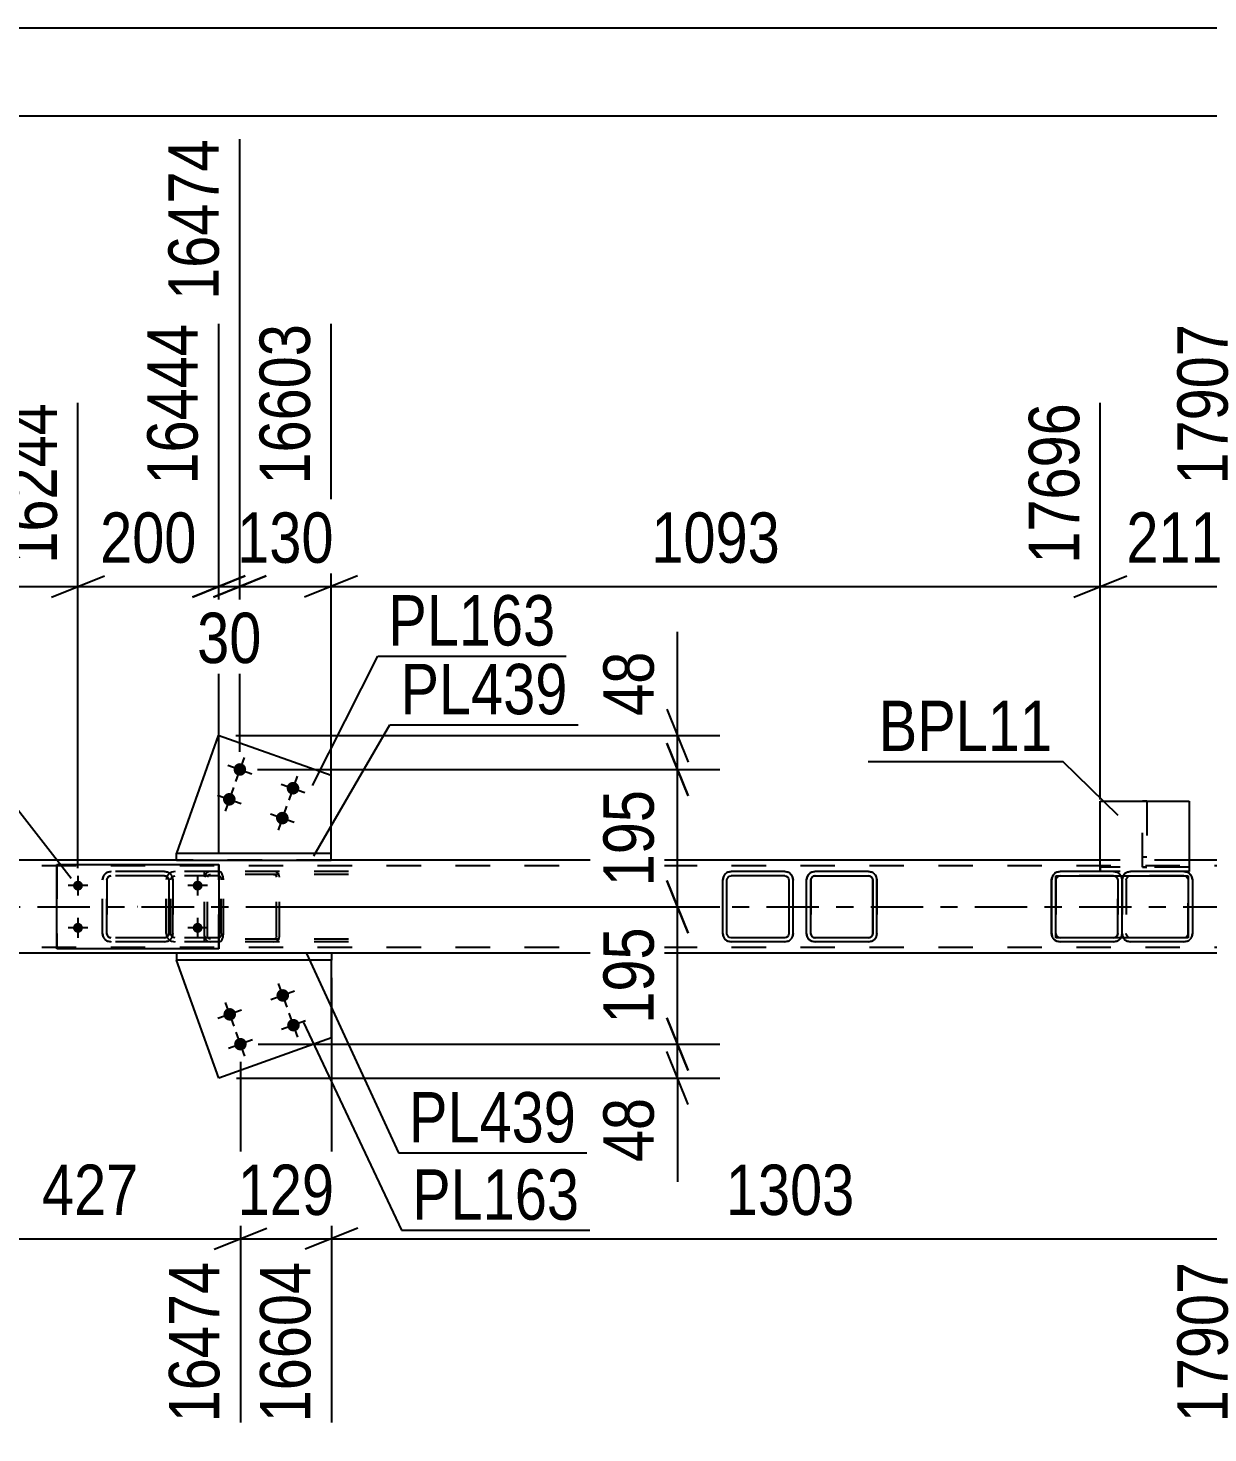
# Model space of a CAD drawing. Header units: millimetres. Extents: x -598 to 243, y -441 to 153.
# Drawn here: x 93 to 160.1, y 73.1 to 153 of the extents above; entities that cross this region are included whole.
import ezdxf

# ---------------------------------------------------------------- set-up
doc = ezdxf.new("R2010")
doc.units = ezdxf.units.MM
doc.linetypes.add('DXK_LINE_DOT2', pattern=[3.9198, 1.9599, -1.9599])
doc.linetypes.add('DXK_LINE_DOT3', pattern=[5.9187, 2.979, -0.9799, 0.9799, -0.9799])
doc.styles.add('Arial Narrow', font='ARIALN.TTF', dxfattribs={"height": 0.2})

# ---------------------------------------------------------------- blocks, each defined once
blk = doc.blocks.new('Unknown-318889849-1133')
at = {"color": 5, "linetype": 'Continuous'}
for p, q in [((243.023, 152.993), (-597.977, 152.993)), ((238.023, 147.993), (-592.977, 147.993))]:
    blk.add_line(p, q, dxfattribs=at)
blk = doc.blocks.new('Part-318889849-64240 - 64094')
at = {"color": 2, "linetype": 'Continuous'}
for p, q in [((137.254, 104.557), (137.291, 104.74)), ((137.296, 104.74), (137.259, 104.557)), ((137.499, 104.557), (137.517, 104.648)), ((137.517, 104.648), (137.57, 104.726)), ((137.551, 105), (137.734, 105.037)), ((137.551, 105), (137.556, 105)), ((137.739, 105.037), (137.556, 105)), ((137.57, 104.726), (137.647, 104.778)), ((137.647, 104.778), (137.739, 104.797)), ((140.779, 105.037), (137.734, 105.037)), ((137.739, 104.797), (140.779, 104.797)), ((140.866, 104.778), (140.774, 104.797)), ((140.963, 105), (140.779, 105.037)), ((140.779, 104.797), (140.871, 104.778)), ((140.866, 104.778), (140.871, 104.778)), ((140.944, 104.726), (140.866, 104.778)), ((140.871, 104.778), (140.949, 104.726)), ((140.996, 104.648), (140.944, 104.726)), ((140.949, 104.726), (141.001, 104.648)), ((141.014, 104.557), (140.996, 104.648)), ((141.001, 104.648), (141.019, 104.557)), ((141.259, 104.557), (141.223, 104.74)), ((137.254, 104.557), (137.259, 104.557)), ((137.254, 101.517), (137.254, 104.557)), ((137.259, 101.517), (137.259, 104.557)), ((137.499, 101.517), (137.499, 104.557)), ((141.019, 104.557), (141.014, 104.557)), ((141.014, 104.557), (141.014, 101.517)), ((141.019, 101.517), (141.019, 104.557)), ((141.259, 101.517), (141.259, 104.557)), ((137.259, 101.517), (137.254, 101.517)), ((137.291, 101.333), (137.254, 101.517)), ((137.259, 101.517), (137.296, 101.333)), ((137.517, 101.425), (137.499, 101.517)), ((140.996, 101.425), (141.014, 101.517)), ((141.019, 101.517), (141.001, 101.425)), ((141.014, 101.517), (141.019, 101.517)), ((141.223, 101.333), (141.259, 101.517)), ((137.57, 101.347), (137.517, 101.425)), ((137.551, 101.073), (137.556, 101.073)), ((137.734, 101.037), (137.551, 101.073)), ((137.556, 101.073), (137.739, 101.037)), ((137.647, 101.295), (137.57, 101.347)), ((137.739, 101.277), (137.647, 101.295)), ((140.779, 101.037), (137.734, 101.037)), ((140.779, 101.277), (137.739, 101.277)), ((140.774, 101.277), (140.866, 101.295)), ((140.871, 101.295), (140.779, 101.277)), ((140.779, 101.037), (140.963, 101.073)), ((140.866, 101.295), (140.944, 101.347)), ((140.866, 101.295), (140.871, 101.295)), ((140.949, 101.347), (140.871, 101.295)), ((140.944, 101.347), (140.996, 101.425)), ((141.001, 101.425), (140.949, 101.347))]:
    blk.add_line(p, q, dxfattribs=at)
at = {"color": 7, "linetype": 'DXK_LINE_DOT2'}
for p, q in [((137.513, 104.648), (137.494, 104.557)), ((137.565, 104.726), (137.513, 104.648)), ((137.642, 104.778), (137.565, 104.726)), ((137.734, 104.797), (137.642, 104.778)), ((137.734, 104.797), (137.739, 104.797)), ((137.739, 104.797), (137.734, 104.797)), ((140.774, 105.037), (140.958, 105)), ((141.218, 104.74), (141.254, 104.557)), ((137.499, 104.557), (137.494, 104.557)), ((137.494, 104.557), (137.494, 101.517)), ((141.259, 104.557), (141.254, 104.557)), ((141.254, 104.557), (141.254, 101.517)), ((137.494, 101.517), (137.499, 101.517)), ((137.494, 101.517), (137.513, 101.425)), ((141.254, 101.517), (141.218, 101.333)), ((141.254, 101.517), (141.259, 101.517)), ((137.513, 101.425), (137.565, 101.347)), ((137.565, 101.347), (137.642, 101.295)), ((137.642, 101.295), (137.734, 101.277)), ((137.734, 101.277), (137.739, 101.277)), ((137.739, 101.277), (137.734, 101.277)), ((140.958, 101.073), (140.774, 101.037))]:
    blk.add_line(p, q, dxfattribs=at)
at = {"color": 2, "linetype": 'Continuous'}
for centre, start, end in [((137.734, 104.557), 112.5, 157.5), ((137.739, 104.557), 112.5, 157.5), ((140.779, 104.557), 22.5, 67.5), ((137.734, 101.517), 202.5, 247.5), ((137.739, 101.517), 202.5, 247.5), ((140.779, 101.517), 292.5, 337.5)]:
    blk.add_arc(centre, 0.48, start, end, dxfattribs=at)
at = {"color": 7, "linetype": 'DXK_LINE_DOT2'}
for centre, start, end in [((140.774, 104.557), 22.5, 67.5), ((140.774, 101.517), 292.5, 337.5)]:
    blk.add_arc(centre, 0.48, start, end, dxfattribs=at)
blk = doc.blocks.new('Part-318889849-64096 - 64094')
at = {"color": 7, "linetype": 'DXK_LINE_DOT2'}
for p, q in [((103.078, 104.839), (103.052, 104.717)), ((103.052, 101.357), (103.052, 104.717)), ((103.222, 104.717), (103.235, 104.778)), ((103.222, 101.357), (103.222, 104.717)), ((103.235, 104.778), (103.272, 104.83)), ((103.393, 105.037), (103.262, 105.012)), ((103.272, 104.83), (103.328, 104.864)), ((103.328, 104.864), (103.393, 104.877)), ((111.228, 105.037), (103.393, 105.037)), ((111.228, 104.877), (103.393, 104.877)), ((107.099, 105.012), (106.968, 105.037)), ((106.968, 104.877), (107.034, 104.864)), ((107.034, 104.864), (107.089, 104.83)), ((107.089, 104.83), (107.126, 104.778)), ((107.126, 104.778), (107.139, 104.717)), ((107.139, 101.357), (107.139, 104.717)), ((107.309, 104.717), (107.283, 104.839)), ((107.309, 101.357), (107.309, 104.717)), ((103.052, 101.357), (103.078, 101.234)), ((103.235, 101.295), (103.222, 101.357)), ((103.272, 101.243), (103.235, 101.295)), ((103.262, 101.061), (103.393, 101.037)), ((103.328, 101.209), (103.272, 101.243)), ((103.393, 101.197), (103.328, 101.209)), ((111.228, 101.197), (103.393, 101.197)), ((111.228, 101.037), (103.393, 101.037)), ((107.034, 101.209), (106.968, 101.197)), ((106.968, 101.037), (107.099, 101.061)), ((107.089, 101.243), (107.034, 101.209)), ((107.126, 101.295), (107.089, 101.243)), ((107.139, 101.357), (107.126, 101.295)), ((107.283, 101.234), (107.309, 101.357))]:
    blk.add_line(p, q, dxfattribs=at)
for centre, start, end in [((103.38, 104.703), 110.75831, 155.68004), ((106.981, 104.703), 24.31996, 69.24168), ((103.38, 101.37), 204.31996, 249.24168), ((106.981, 101.37), 290.75831, 335.68004)]:
    blk.add_arc(centre, 0.331, start, end, dxfattribs=at)
blk = doc.blocks.new('Part-318889849-64098 - 64094')
at = {"color": 2, "linetype": 'Continuous'}
for p, q in [((101.455, 105.677), (-1.147, 105.677)), ((153.95, 105.677), (110.236, 105.677)), ((162.392, 105.677), (158.99, 105.677)), ((101.462, 100.397), (-1.147, 100.397)), ((162.392, 100.397), (110.264, 100.397))]:
    blk.add_line(p, q, dxfattribs=at)
at = {"color": 7, "linetype": 'DXK_LINE_DOT2'}
for p, q in [((110.236, 105.677), (101.455, 105.677)), ((158.99, 105.677), (153.95, 105.677)), ((162.392, 105.357), (-1.147, 105.357)), ((162.392, 100.717), (-1.147, 100.717)), ((110.264, 100.397), (101.462, 100.397))]:
    blk.add_line(p, q, dxfattribs=at)
at = {"color": 7, "linetype": 'DXK_LINE_DOT3'}
blk.add_line((-1.147, 103.037), (162.392, 103.037), dxfattribs=at)
blk = doc.blocks.new('Part-318889849-64117 - 64094')
at = {"color": 2, "linetype": 'Continuous'}
for p, q in [((101.455, 105.677), (101.455, 106.077)), ((101.455, 106.077), (110.236, 106.077)), ((101.455, 105.677), (110.236, 105.677)), ((110.236, 105.677), (110.236, 106.077))]:
    blk.add_line(p, q, dxfattribs=at)
blk = doc.blocks.new('Part-318889849-64119 - 64094')
at = {"color": 2, "linetype": 'Continuous'}
for p, q in [((110.264, 100.397), (101.462, 100.397)), ((101.462, 100.397), (101.462, 99.997)), ((110.264, 99.997), (101.462, 99.997)), ((110.264, 100.397), (110.264, 99.997))]:
    blk.add_line(p, q, dxfattribs=at)
blk = doc.blocks.new('Bolt-318889849-64310 - 64094')
at = {"linetype": 'Continuous'}
for points in [[(107.152, 97.873, -1), (107.829, 98.116, -1)], [(104.139, 96.794, -1), (104.817, 97.037, -1)], [(107.759, 96.179, -1), (108.437, 96.421, -1)], [(104.746, 95.099, -1), (105.424, 95.342, -1)]]:
    blk.add_hatch(color=1, dxfattribs=at).paths.add_polyline_path(points)
at = {"color": 1, "linetype": 'Continuous'}
for p, q in [((107.733, 97.317), (107.248, 98.672)), ((104.721, 96.237), (104.235, 97.593)), ((108.168, 98.237), (106.813, 97.752)), ((105.156, 97.158), (103.8, 96.672)), ((108.341, 95.622), (107.855, 96.978)), ((105.328, 94.543), (104.842, 95.898)), ((108.775, 96.543), (107.42, 96.057)), ((105.763, 95.464), (104.407, 94.978))]:
    blk.add_line(p, q, dxfattribs=at)
blk = doc.blocks.new('Part-318889849-64201 - 64094')
at = {"color": 2, "linetype": 'Continuous'}
for p, q in [((132.53, 104.74), (132.494, 104.556)), ((132.734, 104.556), (132.752, 104.648)), ((132.752, 104.648), (132.804, 104.726)), ((132.974, 105.036), (132.79, 105)), ((132.804, 104.726), (132.882, 104.778)), ((132.882, 104.778), (132.974, 104.796)), ((136.014, 105.036), (132.974, 105.036)), ((136.014, 104.796), (132.974, 104.796)), ((136.198, 105), (136.014, 105.036)), ((136.014, 104.796), (136.106, 104.778)), ((136.106, 104.778), (136.184, 104.726)), ((136.184, 104.726), (136.236, 104.648)), ((136.236, 104.648), (136.254, 104.556)), ((136.494, 104.556), (136.457, 104.74)), ((132.494, 101.516), (132.494, 104.556)), ((132.734, 101.516), (132.734, 104.556)), ((136.254, 104.556), (136.254, 101.516)), ((136.494, 101.516), (136.494, 104.556)), ((132.494, 101.516), (132.53, 101.333)), ((132.752, 101.424), (132.734, 101.516)), ((136.254, 101.516), (136.236, 101.424)), ((136.457, 101.333), (136.494, 101.516)), ((132.804, 101.346), (132.752, 101.424)), ((132.79, 101.073), (132.974, 101.036)), ((132.882, 101.294), (132.804, 101.346)), ((132.974, 101.276), (132.882, 101.294)), ((136.014, 101.276), (132.974, 101.276)), ((136.014, 101.036), (132.974, 101.036)), ((136.106, 101.294), (136.014, 101.276)), ((136.014, 101.036), (136.198, 101.073)), ((136.184, 101.346), (136.106, 101.294)), ((136.236, 101.424), (136.184, 101.346))]:
    blk.add_line(p, q, dxfattribs=at)
at = {"color": 7, "linetype": 'DXK_LINE_DOT2'}
for p, q in [((132.494, 104.556), (132.53, 104.74)), ((132.79, 105), (132.974, 105.036)), ((136.014, 105.036), (136.198, 105)), ((136.457, 104.74), (136.494, 104.556)), ((132.53, 101.333), (132.494, 101.516)), ((136.494, 101.516), (136.457, 101.333)), ((132.974, 101.036), (132.79, 101.073)), ((136.198, 101.073), (136.014, 101.036))]:
    blk.add_line(p, q, dxfattribs=at)
at = {"color": 2, "linetype": 'Continuous'}
for centre, start, end in [((132.974, 104.556), 112.5, 157.5), ((136.014, 104.556), 22.5, 67.5), ((132.974, 101.516), 202.5, 247.5), ((136.014, 101.516), 292.5, 337.5)]:
    blk.add_arc(centre, 0.48, start, end, dxfattribs=at)
at = {"color": 7, "linetype": 'DXK_LINE_DOT2'}
for centre, start, end in [((132.974, 104.556), 112.5, 157.5), ((136.014, 104.556), 22.5, 67.5), ((132.974, 101.516), 202.5, 247.5), ((136.014, 101.516), 292.5, 337.5)]:
    blk.add_arc(centre, 0.48, start, end, dxfattribs=at)
blk = doc.blocks.new('Part-318889849-64238 - 64094')
at = {"color": 7, "linetype": 'DXK_LINE_DOT2'}
for p, q in [((97.249, 104.557), (97.286, 104.74)), ((97.29, 104.74), (97.254, 104.557)), ((97.507, 104.648), (97.489, 104.557)), ((97.494, 104.557), (97.512, 104.648)), ((97.559, 104.726), (97.507, 104.648)), ((97.512, 104.648), (97.564, 104.726)), ((97.545, 105), (97.729, 105.037)), ((97.545, 105), (97.55, 105)), ((97.734, 105.037), (97.55, 105)), ((97.637, 104.778), (97.559, 104.726)), ((97.564, 104.726), (97.642, 104.778)), ((97.729, 104.797), (97.637, 104.778)), ((97.642, 104.778), (97.734, 104.797)), ((100.774, 105.037), (97.729, 105.037)), ((100.774, 104.797), (97.729, 104.797)), ((100.769, 105.037), (100.953, 105)), ((100.861, 104.778), (100.769, 104.797)), ((100.957, 105), (100.774, 105.037)), ((100.774, 104.797), (100.866, 104.778)), ((100.861, 104.778), (100.866, 104.778)), ((100.939, 104.726), (100.861, 104.778)), ((100.866, 104.778), (100.943, 104.726)), ((100.991, 104.648), (100.939, 104.726)), ((100.943, 104.726), (100.995, 104.648)), ((101.009, 104.557), (100.991, 104.648)), ((100.995, 104.648), (101.014, 104.557)), ((101.213, 104.74), (101.249, 104.557)), ((101.254, 104.557), (101.217, 104.74)), ((97.249, 104.557), (97.254, 104.557)), ((97.249, 101.517), (97.249, 104.557)), ((97.254, 101.517), (97.254, 104.557)), ((97.494, 104.557), (97.489, 104.557)), ((97.489, 104.557), (97.489, 101.517)), ((97.494, 101.517), (97.494, 104.557)), ((101.014, 104.557), (101.009, 104.557)), ((101.009, 104.557), (101.009, 101.517)), ((101.014, 101.517), (101.014, 104.557)), ((101.254, 104.557), (101.249, 104.557)), ((101.249, 104.557), (101.249, 101.517)), ((101.254, 101.517), (101.254, 104.557)), ((97.254, 101.517), (97.249, 101.517)), ((97.286, 101.333), (97.249, 101.517)), ((97.254, 101.517), (97.29, 101.333)), ((97.489, 101.517), (97.494, 101.517)), ((97.489, 101.517), (97.507, 101.425)), ((97.512, 101.425), (97.494, 101.517)), ((100.991, 101.425), (101.009, 101.517)), ((101.014, 101.517), (100.995, 101.425)), ((101.009, 101.517), (101.014, 101.517)), ((101.249, 101.517), (101.213, 101.333)), ((101.217, 101.333), (101.254, 101.517)), ((101.249, 101.517), (101.254, 101.517)), ((97.507, 101.425), (97.559, 101.347)), ((97.564, 101.347), (97.512, 101.425)), ((97.545, 101.073), (97.55, 101.073)), ((97.729, 101.037), (97.545, 101.073)), ((97.55, 101.073), (97.734, 101.037)), ((97.559, 101.347), (97.637, 101.295)), ((97.642, 101.295), (97.564, 101.347)), ((97.637, 101.295), (97.729, 101.277)), ((97.734, 101.277), (97.642, 101.295)), ((100.774, 101.277), (97.729, 101.277)), ((100.774, 101.037), (97.729, 101.037)), ((100.769, 101.277), (100.861, 101.295)), ((100.953, 101.073), (100.769, 101.037)), ((100.866, 101.295), (100.774, 101.277)), ((100.774, 101.037), (100.957, 101.073)), ((100.861, 101.295), (100.939, 101.347)), ((100.861, 101.295), (100.866, 101.295)), ((100.943, 101.347), (100.866, 101.295)), ((100.939, 101.347), (100.991, 101.425)), ((100.995, 101.425), (100.943, 101.347))]:
    blk.add_line(p, q, dxfattribs=at)
at = {"color": 7, "linetype": 'DXK_LINE_DOT3'}
blk.add_line((99.257, 103.037), (99.246, 103.037), dxfattribs=at)
at = {"color": 7, "linetype": 'DXK_LINE_DOT2'}
for centre, start, end in [((97.729, 104.557), 112.5, 157.5), ((97.734, 104.557), 112.5, 157.5), ((100.769, 104.557), 22.5, 67.5), ((100.774, 104.557), 22.5, 67.5), ((97.729, 101.517), 202.5, 247.5), ((97.734, 101.517), 202.5, 247.5), ((100.769, 101.517), 292.5, 337.5), ((100.774, 101.517), 292.5, 337.5)]:
    blk.add_arc(centre, 0.48, start, end, dxfattribs=at)
blk = doc.blocks.new('Part-318889849-64239 - 64094')
at = {"color": 2, "linetype": 'Continuous'}
for p, q in [((94.654, 100.637), (94.654, 105.437)), ((94.654, 105.437), (94.654, 105.437)), ((94.654, 105.437), (103.854, 105.437)), ((103.854, 105.437), (103.854, 100.637)), ((94.654, 100.637), (94.654, 100.637)), ((103.854, 100.637), (94.654, 100.637))]:
    blk.add_line(p, q, dxfattribs=at)
at = {"color": 7, "linetype": 'DXK_LINE_DOT2'}
for p, q in [((94.654, 105.437), (94.654, 100.637)), ((94.654, 105.437), (94.654, 105.437)), ((103.854, 100.637), (103.854, 105.437)), ((94.654, 100.637), (94.654, 100.637))]:
    blk.add_line(p, q, dxfattribs=at)
blk = doc.blocks.new('Part-318889849-64247 - 64094')
at = {"color": 7, "linetype": 'DXK_LINE_DOT2'}
for p, q in [((155.185, 104.557), (155.221, 104.74)), ((155.221, 104.74), (155.185, 104.557)), ((155.425, 104.557), (155.443, 104.648)), ((155.443, 104.648), (155.495, 104.726)), ((155.481, 105), (155.665, 105.037)), ((155.495, 104.726), (155.573, 104.778)), ((155.573, 104.778), (155.665, 104.797)), ((158.705, 104.797), (155.665, 104.797)), ((158.705, 105.037), (158.888, 105)), ((158.705, 104.797), (158.797, 104.778)), ((158.797, 104.778), (158.874, 104.726)), ((158.874, 104.726), (158.927, 104.648)), ((158.927, 104.648), (158.945, 104.557)), ((159.148, 104.74), (159.185, 104.557)), ((155.185, 104.557), (155.185, 101.517)), ((155.425, 104.557), (155.425, 101.517)), ((158.945, 104.557), (158.945, 101.517)), ((155.221, 101.333), (155.185, 101.517)), ((155.185, 101.517), (155.221, 101.333)), ((155.443, 101.425), (155.425, 101.517)), ((158.945, 101.517), (158.927, 101.425)), ((159.185, 101.517), (159.148, 101.333)), ((155.495, 101.347), (155.443, 101.425)), ((155.665, 101.037), (155.481, 101.073)), ((155.573, 101.295), (155.495, 101.347)), ((155.665, 101.277), (155.573, 101.295)), ((158.705, 101.277), (155.665, 101.277)), ((158.797, 101.295), (158.705, 101.277)), ((158.888, 101.073), (158.705, 101.037)), ((158.874, 101.347), (158.797, 101.295)), ((158.927, 101.425), (158.874, 101.347))]:
    blk.add_line(p, q, dxfattribs=at)
at = {"color": 2, "linetype": 'Continuous'}
for p, q in [((155.665, 105.037), (155.481, 105)), ((158.705, 105.037), (155.665, 105.037)), ((158.888, 105), (158.705, 105.037)), ((159.185, 104.557), (159.148, 104.74)), ((159.185, 104.557), (159.185, 101.517)), ((159.148, 101.333), (159.185, 101.517)), ((155.481, 101.073), (155.665, 101.037)), ((158.705, 101.037), (155.665, 101.037)), ((158.705, 101.037), (158.888, 101.073))]:
    blk.add_line(p, q, dxfattribs=at)
at = {"color": 7, "linetype": 'DXK_LINE_DOT3'}
blk.add_line((157.185, 103.037), (157.185, 103.037), dxfattribs=at)
at = {"color": 7, "linetype": 'DXK_LINE_DOT2'}
for centre, start, end in [((155.665, 104.557), 112.5, 157.5), ((155.665, 104.557), 149.40103, 157.5), ((158.705, 104.557), 22.5, 67.5), ((155.665, 101.517), 202.5, 247.5), ((155.665, 101.517), 202.5, 210.59881), ((158.705, 101.517), 292.5, 337.5)]:
    blk.add_arc(centre, 0.48, start, end, dxfattribs=at)
at = {"color": 2, "linetype": 'Continuous'}
for centre, start, end in [((155.665, 104.557), 112.5, 149.40103), ((158.705, 104.557), 22.5, 67.5), ((155.665, 101.517), 210.59881, 247.5), ((158.705, 101.517), 292.5, 337.5)]:
    blk.add_arc(centre, 0.48, start, end, dxfattribs=at)
blk = doc.blocks.new('Part-318889849-64248 - 64094')
at = {"color": 2, "linetype": 'Continuous'}
for p, q in [((151.181, 104.557), (151.218, 104.74)), ((151.222, 104.74), (151.186, 104.557)), ((151.478, 105), (151.661, 105.037)), ((151.478, 105), (151.482, 105)), ((151.666, 105.037), (151.482, 105)), ((154.706, 105.037), (151.661, 105.037)), ((154.89, 105), (154.706, 105.037)), ((151.181, 104.557), (151.186, 104.557)), ((151.181, 101.517), (151.181, 104.557)), ((151.186, 101.517), (151.186, 104.557)), ((151.186, 101.517), (151.181, 101.517)), ((151.218, 101.333), (151.181, 101.517)), ((151.186, 101.517), (151.222, 101.333)), ((151.478, 101.073), (151.482, 101.073)), ((151.661, 101.037), (151.478, 101.073)), ((151.482, 101.073), (151.666, 101.037)), ((154.706, 101.037), (151.661, 101.037)), ((154.706, 101.037), (154.89, 101.073))]:
    blk.add_line(p, q, dxfattribs=at)
at = {"color": 7, "linetype": 'DXK_LINE_DOT2'}
for p, q in [((151.439, 104.648), (151.421, 104.557)), ((151.426, 104.557), (151.444, 104.648)), ((151.492, 104.726), (151.439, 104.648)), ((151.444, 104.648), (151.496, 104.726)), ((151.569, 104.778), (151.492, 104.726)), ((151.496, 104.726), (151.574, 104.778)), ((151.661, 104.797), (151.569, 104.778)), ((151.574, 104.778), (151.666, 104.797)), ((154.706, 104.797), (151.661, 104.797)), ((154.701, 105.037), (154.885, 105)), ((154.793, 104.778), (154.701, 104.797)), ((154.706, 104.797), (154.798, 104.778)), ((154.793, 104.778), (154.798, 104.778)), ((154.871, 104.726), (154.793, 104.778)), ((154.798, 104.778), (154.876, 104.726)), ((154.923, 104.648), (154.871, 104.726)), ((154.876, 104.726), (154.928, 104.648)), ((154.941, 104.557), (154.923, 104.648)), ((154.928, 104.648), (154.946, 104.557)), ((155.145, 104.74), (155.181, 104.557)), ((155.186, 104.557), (155.149, 104.74)), ((151.426, 104.557), (151.421, 104.557)), ((151.421, 104.557), (151.421, 101.517)), ((151.426, 101.517), (151.426, 104.557)), ((154.946, 104.557), (154.941, 104.557)), ((154.941, 104.557), (154.941, 101.517)), ((154.946, 101.517), (154.946, 104.557)), ((155.186, 104.557), (155.181, 104.557)), ((155.181, 104.557), (155.181, 101.517)), ((155.186, 101.517), (155.186, 104.557)), ((151.421, 101.517), (151.426, 101.517)), ((151.421, 101.517), (151.439, 101.425)), ((151.444, 101.425), (151.426, 101.517)), ((154.923, 101.425), (154.941, 101.517)), ((154.946, 101.517), (154.928, 101.425)), ((154.941, 101.517), (154.946, 101.517)), ((155.181, 101.517), (155.145, 101.333)), ((155.149, 101.333), (155.186, 101.517)), ((155.181, 101.517), (155.186, 101.517)), ((151.439, 101.425), (151.492, 101.347)), ((151.496, 101.347), (151.444, 101.425)), ((151.492, 101.347), (151.569, 101.295)), ((151.574, 101.295), (151.496, 101.347)), ((151.569, 101.295), (151.661, 101.277)), ((151.666, 101.277), (151.574, 101.295)), ((154.706, 101.277), (151.661, 101.277)), ((154.701, 101.277), (154.793, 101.295)), ((154.885, 101.073), (154.701, 101.037)), ((154.798, 101.295), (154.706, 101.277)), ((154.793, 101.295), (154.871, 101.347)), ((154.793, 101.295), (154.798, 101.295)), ((154.876, 101.347), (154.798, 101.295)), ((154.871, 101.347), (154.923, 101.425)), ((154.928, 101.425), (154.876, 101.347))]:
    blk.add_line(p, q, dxfattribs=at)
at = {"color": 7, "linetype": 'DXK_LINE_DOT3'}
blk.add_line((153.189, 103.037), (153.178, 103.037), dxfattribs=at)
at = {"color": 2, "linetype": 'Continuous'}
for centre, start, end in [((151.661, 104.557), 112.5, 157.5), ((151.666, 104.557), 112.5, 157.5), ((154.706, 104.557), 30.59888, 67.5), ((151.661, 101.517), 202.5, 247.5), ((151.666, 101.517), 202.5, 247.5), ((154.706, 101.517), 292.5, 329.40109)]:
    blk.add_arc(centre, 0.48, start, end, dxfattribs=at)
at = {"color": 7, "linetype": 'DXK_LINE_DOT2'}
for centre, start, end in [((154.701, 104.557), 22.5, 67.5), ((154.706, 104.557), 22.49998, 30.59886), ((154.701, 101.517), 292.5, 337.5), ((154.706, 101.517), 329.4011, 337.50001)]:
    blk.add_arc(centre, 0.48, start, end, dxfattribs=at)
blk = doc.blocks.new('Part-318889849-64249 - 64094')
at = {"color": 2, "linetype": 'Continuous'}
for p, q in [((151.426, 101.277), (151.426, 104.797)), ((151.426, 104.797), (151.426, 104.797)), ((151.426, 104.797), (158.947, 104.797)), ((158.947, 104.797), (158.947, 101.277)), ((151.426, 101.277), (151.426, 101.277)), ((158.947, 101.277), (151.426, 101.277))]:
    blk.add_line(p, q, dxfattribs=at)
at = {"color": 7, "linetype": 'DXK_LINE_DOT2'}
for p, q in [((151.426, 104.797), (151.426, 101.277)), ((151.426, 104.797), (151.426, 104.797)), ((158.947, 101.277), (158.947, 104.797)), ((151.426, 101.277), (151.426, 101.277))]:
    blk.add_line(p, q, dxfattribs=at)
blk = doc.blocks.new('Part-318889849-64250 - 64094')
at = {"color": 2, "linetype": 'Continuous'}
for p, q in [((153.95, 105.037), (153.95, 109.037)), ((153.95, 109.037), (158.99, 109.037)), ((158.99, 109.037), (158.99, 105.037)), ((158.99, 105.037), (158.99, 105.037))]:
    blk.add_line(p, q, dxfattribs=at)
at = {"color": 7, "linetype": 'DXK_LINE_DOT2'}
for p, q in [((158.99, 105.277), (153.95, 105.277)), ((158.99, 105.277), (153.95, 105.277)), ((153.95, 105.277), (153.95, 105.277)), ((153.95, 105.277), (153.95, 105.26)), ((153.95, 105.26), (153.95, 105.057)), ((153.95, 105.037), (153.95, 105.057)), ((158.99, 105.037), (153.95, 105.037)), ((158.99, 105.037), (153.95, 105.037)), ((153.95, 105.037), (153.95, 105.037)), ((158.99, 105.277), (158.99, 105.277)), ((158.99, 105.277), (158.99, 105.057)), ((158.99, 105.037), (158.99, 105.057))]:
    blk.add_line(p, q, dxfattribs=at)
blk = doc.blocks.new('Part-318889849-64251 - 64094')
at = {"color": 7, "linetype": 'DXK_LINE_DOT2'}
for p, q in [((156.348, 105.277), (156.348, 109.037)), ((156.588, 109.037), (156.348, 109.037)), ((156.588, 109.037), (156.588, 105.277)), ((156.348, 105.877), (156.588, 105.877)), ((156.588, 105.277), (156.348, 105.277)), ((156.348, 105.277), (156.588, 105.277))]:
    blk.add_line(p, q, dxfattribs=at)
blk = doc.blocks.new('Part-318889849-64271 - 64094')
at = {"color": 7, "linetype": 'DXK_LINE_DOT2'}
for p, q in [((103.863, 105.037), (97.725, 105.037)), ((103.863, 104.797), (97.725, 104.797)), ((100.908, 104.74), (100.869, 104.557)), ((101.121, 104.557), (101.14, 104.648)), ((101.14, 104.648), (101.194, 104.726)), ((101.372, 105.037), (101.18, 105)), ((101.194, 104.726), (101.276, 104.778)), ((101.276, 104.778), (101.372, 104.797)), ((103.052, 104.797), (103.052, 105.037)), ((103.966, 105), (103.863, 105.037)), ((103.863, 104.797), (103.914, 104.778)), ((103.914, 104.778), (103.958, 104.726)), ((103.958, 104.726), (103.988, 104.648)), ((104.054, 104.896), (103.966, 105)), ((103.988, 104.648), (103.998, 104.557)), ((104.113, 104.74), (104.054, 104.896)), ((104.133, 104.557), (104.113, 104.74)), ((100.869, 101.517), (100.869, 104.557)), ((101.121, 101.517), (101.121, 104.557)), ((103.998, 101.517), (103.998, 104.557)), ((104.133, 101.517), (104.133, 104.557)), ((100.869, 101.517), (100.908, 101.333)), ((101.14, 101.425), (101.121, 101.517)), ((103.998, 101.517), (103.988, 101.425)), ((104.113, 101.333), (104.133, 101.517)), ((103.863, 101.277), (97.725, 101.277)), ((103.863, 101.037), (97.725, 101.037)), ((101.194, 101.347), (101.14, 101.425)), ((101.18, 101.073), (101.372, 101.037)), ((101.276, 101.295), (101.194, 101.347)), ((101.372, 101.277), (101.276, 101.295)), ((103.052, 101.037), (103.052, 101.277)), ((103.914, 101.295), (103.863, 101.277)), ((103.863, 101.037), (103.966, 101.073)), ((103.958, 101.347), (103.914, 101.295)), ((103.988, 101.425), (103.958, 101.347)), ((103.966, 101.073), (104.054, 101.177)), ((104.054, 101.177), (104.113, 101.333))]:
    blk.add_line(p, q, dxfattribs=at)
for centre, start, end in [((101.358, 104.541), 111.1941, 156.15059), ((101.358, 101.532), 203.84941, 248.8059)]:
    blk.add_arc(centre, 0.492, start, end, dxfattribs=at)
blk = doc.blocks.new('Part-318889849-64273 - 64094')
at = {"color": 2, "linetype": 'Continuous'}
for p, q in [((103.827, 112.763), (101.455, 106.077)), ((110.236, 110.49), (103.827, 112.763)), ((110.236, 106.077), (110.236, 110.49))]:
    blk.add_line(p, q, dxfattribs=at)
at = {"color": 7, "linetype": 'DXK_LINE_DOT2'}
blk.add_line((101.455, 106.077), (110.236, 106.077), dxfattribs=at)
blk = doc.blocks.new('Part-318889849-64274 - 64094')
at = {"color": 2, "linetype": 'Continuous'}
for p, q in [((103.863, 93.296), (101.462, 99.997)), ((110.264, 95.589), (110.264, 99.997)), ((110.264, 95.589), (103.863, 93.296))]:
    blk.add_line(p, q, dxfattribs=at)
at = {"color": 7, "linetype": 'DXK_LINE_DOT2'}
blk.add_line((110.264, 99.997), (101.462, 99.997), dxfattribs=at)
blk = doc.blocks.new('Bolt-318889849-64306 - 64094')
at = {"linetype": 'Continuous'}
for points in [[(95.574, 104.237), (95.58, 104.295), (95.598, 104.35), (95.627, 104.401), (95.666, 104.445), (95.714, 104.479), (95.767, 104.503), (95.825, 104.515), (95.883, 104.515), (95.94, 104.503), (95.994, 104.479), (96.041, 104.445), (96.08, 104.401), (96.11, 104.35), (96.128, 104.295), (96.134, 104.237), (96.128, 104.178), (96.11, 104.123), (96.08, 104.072), (96.041, 104.028), (95.994, 103.994), (95.94, 103.97), (95.883, 103.958), (95.825, 103.958), (95.767, 103.97), (95.714, 103.994), (95.666, 104.028), (95.627, 104.072), (95.598, 104.123), (95.58, 104.178)], [(102.374, 104.237), (102.38, 104.295), (102.398, 104.35), (102.427, 104.401), (102.466, 104.445), (102.514, 104.479), (102.567, 104.503), (102.625, 104.515), (102.683, 104.515), (102.74, 104.503), (102.794, 104.479), (102.841, 104.445), (102.88, 104.401), (102.91, 104.35), (102.928, 104.295), (102.934, 104.237), (102.928, 104.178), (102.91, 104.123), (102.88, 104.072), (102.841, 104.028), (102.794, 103.994), (102.74, 103.97), (102.683, 103.958), (102.625, 103.958), (102.567, 103.97), (102.514, 103.994), (102.466, 104.028), (102.427, 104.072), (102.398, 104.123), (102.38, 104.178)], [(95.574, 101.837), (95.58, 101.895), (95.598, 101.95), (95.627, 102.001), (95.666, 102.045), (95.714, 102.079), (95.767, 102.103), (95.825, 102.115), (95.883, 102.115), (95.94, 102.103), (95.994, 102.079), (96.041, 102.045), (96.08, 102.001), (96.11, 101.95), (96.128, 101.895), (96.134, 101.837), (96.128, 101.778), (96.11, 101.723), (96.08, 101.672), (96.041, 101.628), (95.994, 101.594), (95.94, 101.57), (95.883, 101.558), (95.825, 101.558), (95.767, 101.57), (95.714, 101.594), (95.666, 101.628), (95.627, 101.672), (95.598, 101.723), (95.58, 101.778)], [(102.374, 101.837), (102.38, 101.895), (102.398, 101.95), (102.427, 102.001), (102.466, 102.045), (102.514, 102.079), (102.567, 102.103), (102.625, 102.115), (102.683, 102.115), (102.74, 102.103), (102.794, 102.079), (102.841, 102.045), (102.88, 102.001), (102.91, 101.95), (102.928, 101.895), (102.934, 101.837), (102.928, 101.778), (102.91, 101.723), (102.88, 101.672), (102.841, 101.628), (102.794, 101.594), (102.74, 101.57), (102.683, 101.558), (102.625, 101.558), (102.567, 101.57), (102.514, 101.594), (102.466, 101.628), (102.427, 101.672), (102.398, 101.723), (102.38, 101.778)]]:
    blk.add_hatch(color=1, dxfattribs=at).paths.add_polyline_path(points)
at = {"color": 1, "linetype": 'Continuous'}
for p, q in [((95.854, 104.797), (95.854, 103.677)), ((102.654, 104.797), (102.654, 103.677)), ((96.414, 104.237), (95.294, 104.237)), ((103.214, 104.237), (102.094, 104.237)), ((95.854, 102.397), (95.854, 101.277)), ((102.654, 102.397), (102.654, 101.277)), ((96.414, 101.837), (95.294, 101.837)), ((103.214, 101.837), (102.094, 101.837))]:
    blk.add_line(p, q, dxfattribs=at)
blk = doc.blocks.new('Bolt-318889849-64309 - 64094')
at = {"linetype": 'Continuous'}
for points in [[(105.395, 110.721, -1), (104.716, 110.962, -1)], [(104.793, 109.025, -1), (104.114, 109.266, -1)], [(108.41, 109.652, -1), (107.732, 109.892, -1)], [(107.809, 107.955, -1), (107.13, 108.196, -1)]]:
    blk.add_hatch(color=1, dxfattribs=at).paths.add_polyline_path(points)
at = {"color": 1, "linetype": 'Continuous'}
for p, q in [((104.377, 111.083), (105.734, 110.601)), ((105.296, 111.52), (104.815, 110.163)), ((108.312, 110.451), (107.83, 109.093)), ((104.694, 109.824), (104.213, 108.467)), ((107.393, 110.013), (108.75, 109.531)), ((103.775, 109.386), (105.132, 108.905)), ((107.71, 108.754), (107.229, 107.397)), ((106.791, 108.316), (108.148, 107.835))]:
    blk.add_line(p, q, dxfattribs=at)
blk = doc.blocks.new('StraightDimension-318889849-64817 - 64094')
at = {"color": 7, "linetype": 'Continuous'}
for p, q in [((103.854, 106.037), (103.854, 136.182)), ((95.854, 105.237), (95.854, 131.682)), ((94.354, 120.641), (97.354, 121.841)), ((105.354, 121.841), (102.354, 120.641)), ((95.854, 121.241), (103.854, 121.241))]:
    blk.add_line(p, q, dxfattribs=at)
at = {"color": 0}
blk.add_wipeout([(103.196, 121.991), (103.196, 126.191), (96.512, 126.191), (96.512, 121.991)], dxfattribs=at)
at = {"color": 3, "style": 'Arial Narrow'}
blk.add_text('200', height=2.8633, dxfattribs=at).set_placement((97.112, 122.591))
at = {"color": 0, "linetype": 'Continuous'}
blk.add_wipeout([(103.254, 136.782), (99.054, 136.782), (99.054, 126.441), (103.254, 126.441)], dxfattribs=at)
at = {"color": 3, "linetype": 'Continuous', "style": 'Arial Narrow'}
blk.add_text('16444', height=2.8633, rotation=90.00021, dxfattribs=at).set_placement((102.654, 127.041))
blk = doc.blocks.new('StraightDimension-318889849-70789 - 64094')
at = {"color": 7, "linetype": 'Continuous'}
for p, q in [((129.324, 112.342), (130.524, 109.342)), ((106.055, 110.842), (132.324, 110.842)), ((129.924, 103.037), (129.924, 110.842)), ((130.524, 101.537), (129.324, 104.537)), ((106.055, 103.037), (132.324, 103.037))]:
    blk.add_line(p, q, dxfattribs=at)
at = {"color": 0}
blk.add_wipeout([(129.174, 110.281), (124.974, 110.281), (124.974, 103.597), (129.174, 103.597)], dxfattribs=at)
at = {"color": 3, "style": 'Arial Narrow'}
blk.add_text('195', height=2.8633, rotation=90.00021, dxfattribs=at).set_placement((128.574, 104.197))
blk = doc.blocks.new('StraightDimension-318889849-64813 - 64094')
at = {"color": 7, "linetype": 'Continuous'}
for p, q in [((162.392, 106.677), (162.392, 136.182)), ((153.95, 109.14), (153.95, 131.682)), ((152.45, 120.641), (155.45, 121.841)), ((163.892, 121.841), (160.892, 120.641)), ((153.95, 121.241), (162.392, 121.241))]:
    blk.add_line(p, q, dxfattribs=at)
at = {"color": 0}
blk.add_wipeout([(161.513, 121.991), (161.513, 126.191), (154.829, 126.191), (154.829, 121.991)], dxfattribs=at)
at = {"color": 3, "style": 'Arial Narrow'}
blk.add_text('211', height=2.8633, dxfattribs=at).set_placement((155.429, 122.591))
at = {"color": 0, "linetype": 'Continuous'}
blk.add_wipeout([(161.792, 136.782), (157.592, 136.782), (157.592, 126.441), (161.792, 126.441)], dxfattribs=at)
at = {"color": 3, "linetype": 'Continuous', "style": 'Arial Narrow'}
blk.add_text('17907', height=2.8633, rotation=90.00021, dxfattribs=at).set_placement((161.192, 127.041))
blk = doc.blocks.new('StraightDimension-318889849-64814 - 64094')
at = {"color": 7, "linetype": 'Continuous'}
for p, q in [((110.236, 107.077), (110.236, 136.182)), ((153.95, 109.14), (153.95, 131.682)), ((111.736, 121.841), (108.736, 120.641)), ((152.45, 120.641), (155.45, 121.841)), ((110.236, 121.241), (153.95, 121.241))]:
    blk.add_line(p, q, dxfattribs=at)
at = {"color": 0}
blk.add_wipeout([(136.349, 121.991), (136.349, 126.191), (127.837, 126.191), (127.837, 121.991)], dxfattribs=at)
at = {"color": 3, "style": 'Arial Narrow'}
blk.add_text('1093', height=2.8633, dxfattribs=at).set_placement((128.437, 122.591))
at = {"color": 0, "linetype": 'Continuous'}
blk.add_wipeout([(153.35, 132.282), (149.15, 132.282), (149.15, 121.941), (153.35, 121.941)], dxfattribs=at)
at = {"color": 3, "linetype": 'Continuous', "style": 'Arial Narrow'}
blk.add_text('17696', height=2.8633, rotation=90.00021, dxfattribs=at).set_placement((152.75, 122.541))
blk = doc.blocks.new('StraightDimension-318889849-64815 - 64094')
at = {"color": 7, "linetype": 'Continuous'}
for p, q in [((105.055, 111.842), (105.055, 146.682)), ((110.236, 107.077), (110.236, 136.182)), ((103.555, 120.641), (106.555, 121.841)), ((111.736, 121.841), (108.736, 120.641)), ((105.055, 121.241), (110.236, 121.241))]:
    blk.add_line(p, q, dxfattribs=at)
at = {"color": 0}
blk.add_wipeout([(110.988, 121.991), (110.988, 126.191), (104.303, 126.191), (104.303, 121.991)], dxfattribs=at)
at = {"color": 3, "style": 'Arial Narrow'}
blk.add_text('130', height=2.8633, dxfattribs=at).set_placement((104.903, 122.591))
at = {"color": 0, "linetype": 'Continuous'}
blk.add_wipeout([(109.636, 136.782), (105.436, 136.782), (105.436, 126.441), (109.636, 126.441)], dxfattribs=at)
at = {"color": 3, "linetype": 'Continuous', "style": 'Arial Narrow'}
blk.add_text('16603', height=2.8633, rotation=90.00021, dxfattribs=at).set_placement((109.036, 127.041))
blk = doc.blocks.new('StraightDimension-318889849-64816 - 64094')
at = {"color": 7, "linetype": 'Continuous'}
for p, q in [((105.055, 111.842), (105.055, 146.682)), ((103.854, 106.037), (103.854, 136.182)), ((102.354, 120.641), (105.354, 121.841)), ((106.555, 121.841), (103.555, 120.641)), ((103.854, 121.241), (105.055, 121.241))]:
    blk.add_line(p, q, dxfattribs=at)
at = {"color": 0, "linetype": 'Continuous'}
blk.add_wipeout([(104.455, 147.282), (100.255, 147.282), (100.255, 136.941), (104.455, 136.941)], dxfattribs=at)
at = {"color": 3, "linetype": 'Continuous', "style": 'Arial Narrow'}
blk.add_text('16474', height=2.8633, rotation=90.00021, dxfattribs=at).set_placement((103.855, 137.541))
at = {"color": 0}
blk.add_wipeout([(106.883, 116.291), (106.883, 120.491), (102.026, 120.491), (102.026, 116.291)], dxfattribs=at)
at = {"color": 3, "style": 'Arial Narrow'}
blk.add_text('30', height=2.8633, dxfattribs=at).set_placement((102.626, 116.891))
blk = doc.blocks.new('StraightDimension-318889849-64818 - 64094')
at = {"color": 7, "linetype": 'Continuous'}
for p, q in [((63.854, 106.437), (63.854, 136.182)), ((95.854, 105.237), (95.854, 131.682)), ((65.354, 121.841), (62.354, 120.641)), ((94.354, 120.641), (97.354, 121.841)), ((63.854, 121.241), (95.854, 121.241))]:
    blk.add_line(p, q, dxfattribs=at)
at = {"color": 0}
blk.add_wipeout([(83.196, 121.991), (83.196, 126.191), (76.512, 126.191), (76.512, 121.991)], dxfattribs=at)
at = {"color": 3, "style": 'Arial Narrow'}
blk.add_text('800', height=2.8633, dxfattribs=at).set_placement((77.112, 122.591))
at = {"color": 0, "linetype": 'Continuous'}
blk.add_wipeout([(95.254, 132.282), (91.054, 132.282), (91.054, 121.941), (95.254, 121.941)], dxfattribs=at)
at = {"color": 3, "linetype": 'Continuous', "style": 'Arial Narrow'}
blk.add_text('16244', height=2.8633, rotation=90.00021, dxfattribs=at).set_placement((94.654, 122.541))
blk = doc.blocks.new('StraightDimension-318889849-66120 - 64094')
at = {"color": 7, "linetype": 'Continuous'}
for p, q in [((88.013, 99.717), (88.013, 73.719)), ((105.085, 94.221), (105.085, 73.719)), ((89.513, 84.76), (86.513, 83.56)), ((103.585, 83.56), (106.585, 84.76)), ((88.013, 84.16), (105.085, 84.16))]:
    blk.add_line(p, q, dxfattribs=at)
at = {"color": 0}
blk.add_wipeout([(99.891, 84.91), (99.891, 89.11), (93.207, 89.11), (93.207, 84.91)], dxfattribs=at)
at = {"color": 3, "style": 'Arial Narrow'}
blk.add_text('427', height=2.8633, dxfattribs=at).set_placement((93.807, 85.51))
at = {"color": 0, "linetype": 'Continuous'}
blk.add_wipeout([(104.485, 83.46), (100.285, 83.46), (100.285, 73.119), (104.485, 73.119)], dxfattribs=at)
at = {"color": 3, "linetype": 'Continuous', "style": 'Arial Narrow'}
blk.add_text('16474', height=2.8633, rotation=90.00021, dxfattribs=at).set_placement((103.885, 73.719))
blk = doc.blocks.new('StraightDimension-318889849-66118 - 64094')
at = {"color": 7, "linetype": 'Continuous'}
for p, q in [((162.392, 99.397), (162.392, 73.719)), ((110.264, 98.997), (110.264, 73.719)), ((111.764, 84.76), (108.764, 83.56)), ((160.892, 83.56), (163.892, 84.76)), ((110.264, 84.16), (162.392, 84.16))]:
    blk.add_line(p, q, dxfattribs=at)
at = {"color": 0}
blk.add_wipeout([(140.585, 84.91), (140.585, 89.11), (132.072, 89.11), (132.072, 84.91)], dxfattribs=at)
at = {"color": 3, "style": 'Arial Narrow'}
blk.add_text('1303', height=2.8633, dxfattribs=at).set_placement((132.672, 85.51))
at = {"color": 0, "linetype": 'Continuous'}
blk.add_wipeout([(161.792, 83.46), (157.592, 83.46), (157.592, 73.119), (161.792, 73.119)], dxfattribs=at)
at = {"color": 3, "linetype": 'Continuous', "style": 'Arial Narrow'}
blk.add_text('17907', height=2.8633, rotation=90.00021, dxfattribs=at).set_placement((161.192, 73.719))
blk = doc.blocks.new('StraightDimension-318889849-66119 - 64094')
at = {"color": 7, "linetype": 'Continuous'}
for p, q in [((110.264, 98.997), (110.264, 73.719)), ((105.085, 94.221), (105.085, 73.719)), ((103.585, 83.56), (106.585, 84.76)), ((111.764, 84.76), (108.764, 83.56)), ((105.085, 84.16), (110.264, 84.16))]:
    blk.add_line(p, q, dxfattribs=at)
at = {"color": 0}
blk.add_wipeout([(111.017, 84.91), (111.017, 89.11), (104.333, 89.11), (104.333, 84.91)], dxfattribs=at)
at = {"color": 0, "linetype": 'Continuous'}
blk.add_wipeout([(109.664, 83.46), (105.464, 83.46), (105.464, 73.119), (109.664, 73.119)], dxfattribs=at)
at = {"color": 3, "style": 'Arial Narrow'}
blk.add_text('129', height=2.8633, dxfattribs=at).set_placement((104.933, 85.51))
at = {"color": 3, "linetype": 'Continuous', "style": 'Arial Narrow'}
blk.add_text('16604', height=2.8633, rotation=90.00021, dxfattribs=at).set_placement((109.064, 73.719))
blk = doc.blocks.new('StraightDimension-318889849-70788 - 64094')
at = {"color": 7, "linetype": 'Continuous'}
for p, q in [((129.924, 112.763), (129.924, 118.669)), ((129.924, 112.763), (129.924, 118.669)), ((129.324, 114.263), (130.524, 111.263)), ((104.827, 112.763), (132.324, 112.763)), ((129.924, 110.842), (129.924, 112.763)), ((130.524, 109.342), (129.324, 112.342)), ((106.055, 110.842), (132.324, 110.842))]:
    blk.add_line(p, q, dxfattribs=at)
at = {"color": 0}
blk.add_wipeout([(129.174, 118.144), (124.974, 118.144), (124.974, 113.288), (129.174, 113.288)], dxfattribs=at)
at = {"color": 3, "style": 'Arial Narrow'}
blk.add_text('48', height=2.8633, rotation=90.00021, dxfattribs=at).set_placement((128.574, 113.888))
blk = doc.blocks.new('StraightDimension-318889849-70790 - 64094')
at = {"color": 7, "linetype": 'Continuous'}
for p, q in [((129.324, 104.537), (130.524, 101.537)), ((106.055, 103.037), (132.324, 103.037)), ((129.924, 95.221), (129.924, 103.037)), ((130.524, 93.721), (129.324, 96.721)), ((106.085, 95.221), (132.324, 95.221))]:
    blk.add_line(p, q, dxfattribs=at)
at = {"color": 0}
blk.add_wipeout([(129.174, 102.471), (124.974, 102.471), (124.974, 95.786), (129.174, 95.786)], dxfattribs=at)
at = {"color": 3, "style": 'Arial Narrow'}
blk.add_text('195', height=2.8633, rotation=90.00021, dxfattribs=at).set_placement((128.574, 96.386))
blk = doc.blocks.new('StraightDimension-318889849-70791 - 64094')
at = {"color": 7, "linetype": 'Continuous'}
for p, q in [((129.324, 96.721), (130.524, 93.721)), ((106.085, 95.221), (132.324, 95.221)), ((129.924, 93.296), (129.924, 95.221)), ((130.524, 91.796), (129.324, 94.796)), ((104.863, 93.296), (132.324, 93.296)), ((129.924, 93.296), (129.924, 87.389)), ((129.924, 93.296), (129.924, 87.389))]:
    blk.add_line(p, q, dxfattribs=at)
at = {"color": 0}
blk.add_wipeout([(129.174, 92.771), (124.974, 92.771), (124.974, 87.914), (129.174, 87.914)], dxfattribs=at)
at = {"color": 3, "style": 'Arial Narrow'}
blk.add_text('48', height=2.8633, rotation=90.00021, dxfattribs=at).set_placement((128.574, 88.514))
blk = doc.blocks.new('Mark-318889849-64594 - 64094')
at = {"color": 30, "linetype": 'Continuous'}
for p in [(81.452, 108.902), (95.468, 104.633)]:
    blk.add_line(p, (92.156, 108.902), dxfattribs=at)
at = {"color": 0}
blk.add_wipeout([(91.556, 109.502), (91.556, 112.502), (82.052, 112.502), (82.052, 109.502)], dxfattribs=at)
blk.add_wipeout([(91.556, 109.502), (91.556, 112.502), (82.052, 112.502), (82.052, 109.502)], dxfattribs=at)
at = {"color": 3, "style": 'Arial Narrow'}
blk.add_text('PL760', height=2.8633, dxfattribs=at).set_placement((82.052, 109.502))
blk = doc.blocks.new('Mark-318889849-64525 - 64094')
at = {"color": 30, "linetype": 'Continuous'}
for p, q in [((109.266, 105.939), (113.582, 113.381)), ((113.582, 113.381), (124.286, 113.381))]:
    blk.add_line(p, q, dxfattribs=at)
at = {"color": 0}
blk.add_wipeout([(123.686, 113.981), (123.686, 116.981), (114.182, 116.981), (114.182, 113.981)], dxfattribs=at)
blk.add_wipeout([(123.686, 113.981), (123.686, 116.981), (114.182, 116.981), (114.182, 113.981)], dxfattribs=at)
at = {"color": 3, "style": 'Arial Narrow'}
blk.add_text('PL439', height=2.8633, dxfattribs=at).set_placement((114.182, 113.981))
blk = doc.blocks.new('Mark-318889849-64528 - 64094')
at = {"color": 30, "linetype": 'Continuous'}
for p, q in [((108.843, 100.375), (114.064, 89.035)), ((114.064, 89.035), (124.768, 89.035))]:
    blk.add_line(p, q, dxfattribs=at)
at = {"color": 0}
blk.add_wipeout([(124.168, 89.635), (124.168, 92.635), (114.664, 92.635), (114.664, 89.635)], dxfattribs=at)
blk.add_wipeout([(124.168, 89.635), (124.168, 92.635), (114.664, 92.635), (114.664, 89.635)], dxfattribs=at)
at = {"color": 3, "style": 'Arial Narrow'}
blk.add_text('PL439', height=2.8633, dxfattribs=at).set_placement((114.664, 89.635))
blk = doc.blocks.new('Mark-318889849-64603 - 64094')
at = {"color": 30, "linetype": 'Continuous'}
for p in [(140.759, 111.286), (154.97, 108.225)]:
    blk.add_line(p, (151.826, 111.286), dxfattribs=at)
at = {"color": 0}
blk.add_wipeout([(151.226, 111.886), (151.226, 114.886), (141.359, 114.886), (141.359, 111.886)], dxfattribs=at)
blk.add_wipeout([(151.226, 111.886), (151.226, 114.886), (141.359, 114.886), (141.359, 111.886)], dxfattribs=at)
at = {"color": 3, "style": 'Arial Narrow'}
blk.add_text('BPL11', height=2.8633, dxfattribs=at).set_placement((141.359, 111.886))
blk = doc.blocks.new('Mark-318889849-64615 - 64094')
at = {"color": 30, "linetype": 'Continuous'}
for p, q in [((109.175, 109.927), (112.888, 117.288)), ((112.888, 117.288), (123.592, 117.288))]:
    blk.add_line(p, q, dxfattribs=at)
at = {"color": 0}
blk.add_wipeout([(122.992, 117.888), (122.992, 120.888), (113.488, 120.888), (113.488, 117.888)], dxfattribs=at)
blk.add_wipeout([(122.992, 117.888), (122.992, 120.888), (113.488, 120.888), (113.488, 117.888)], dxfattribs=at)
at = {"color": 3, "style": 'Arial Narrow'}
blk.add_text('PL163', height=2.8633, dxfattribs=at).set_placement((113.488, 117.888))
blk = doc.blocks.new('Mark-318889849-64618 - 64094')
at = {"color": 30, "linetype": 'Continuous'}
for p, q in [((108.678, 96.449), (114.244, 84.64)), ((114.244, 84.64), (124.948, 84.64))]:
    blk.add_line(p, q, dxfattribs=at)
at = {"color": 0}
blk.add_wipeout([(124.348, 85.24), (124.348, 88.24), (114.844, 88.24), (114.844, 85.24)], dxfattribs=at)
blk.add_wipeout([(124.348, 85.24), (124.348, 88.24), (114.844, 88.24), (114.844, 85.24)], dxfattribs=at)
at = {"color": 3, "style": 'Arial Narrow'}
blk.add_text('PL163', height=2.8633, dxfattribs=at).set_placement((114.844, 85.24))

msp = doc.modelspace()

# ---------------------------------------------------------------- block references
for name in ['Unknown-318889849-1133', 'Part-318889849-64273 - 64094', 'Bolt-318889849-64309 - 64094', 'Part-318889849-64250 - 64094', 'Part-318889849-64251 - 64094', 'Part-318889849-64098 - 64094', 'Part-318889849-64239 - 64094', 'Part-318889849-64117 - 64094', 'Bolt-318889849-64306 - 64094', 'Part-318889849-64238 - 64094', 'Part-318889849-64271 - 64094', 'Part-318889849-64096 - 64094', 'Part-318889849-64201 - 64094', 'Part-318889849-64240 - 64094', 'Part-318889849-64248 - 64094', 'Part-318889849-64249 - 64094', 'Part-318889849-64247 - 64094', 'Part-318889849-64119 - 64094', 'Part-318889849-64274 - 64094', 'Bolt-318889849-64310 - 64094']:
    msp.add_blockref(name, (0, 0))

# ---------------------------------------------------------------- next in the draw order: block references
for name in ['StraightDimension-318889849-64817 - 64094', 'StraightDimension-318889849-64813 - 64094', 'StraightDimension-318889849-70789 - 64094', 'StraightDimension-318889849-66120 - 64094', 'StraightDimension-318889849-66118 - 64094']:
    msp.add_blockref(name, (0, 0))

# ---------------------------------------------------------------- next in the draw order: block references
for name in ['StraightDimension-318889849-64818 - 64094', 'StraightDimension-318889849-64814 - 64094', 'StraightDimension-318889849-66119 - 64094']:
    msp.add_blockref(name, (0, 0))

# ---------------------------------------------------------------- next in the draw order: block references
for name in ['StraightDimension-318889849-64815 - 64094', 'Mark-318889849-64603 - 64094', 'Mark-318889849-64594 - 64094', 'StraightDimension-318889849-70790 - 64094']:
    msp.add_blockref(name, (0, 0))

# ---------------------------------------------------------------- next in the draw order: block references
for name in ['StraightDimension-318889849-64816 - 64094', 'StraightDimension-318889849-70791 - 64094']:
    msp.add_blockref(name, (0, 0))

# ---------------------------------------------------------------- next in the draw order: block references
for name in ['StraightDimension-318889849-70788 - 64094', 'Mark-318889849-64528 - 64094']:
    msp.add_blockref(name, (0, 0))

# ---------------------------------------------------------------- next in the draw order: block references
for name in ['Mark-318889849-64525 - 64094', 'Mark-318889849-64618 - 64094']:
    msp.add_blockref(name, (0, 0))

# ---------------------------------------------------------------- next in the draw order: block references
msp.add_blockref('Mark-318889849-64615 - 64094', (0, 0))

doc.saveas('drawing.dxf')
